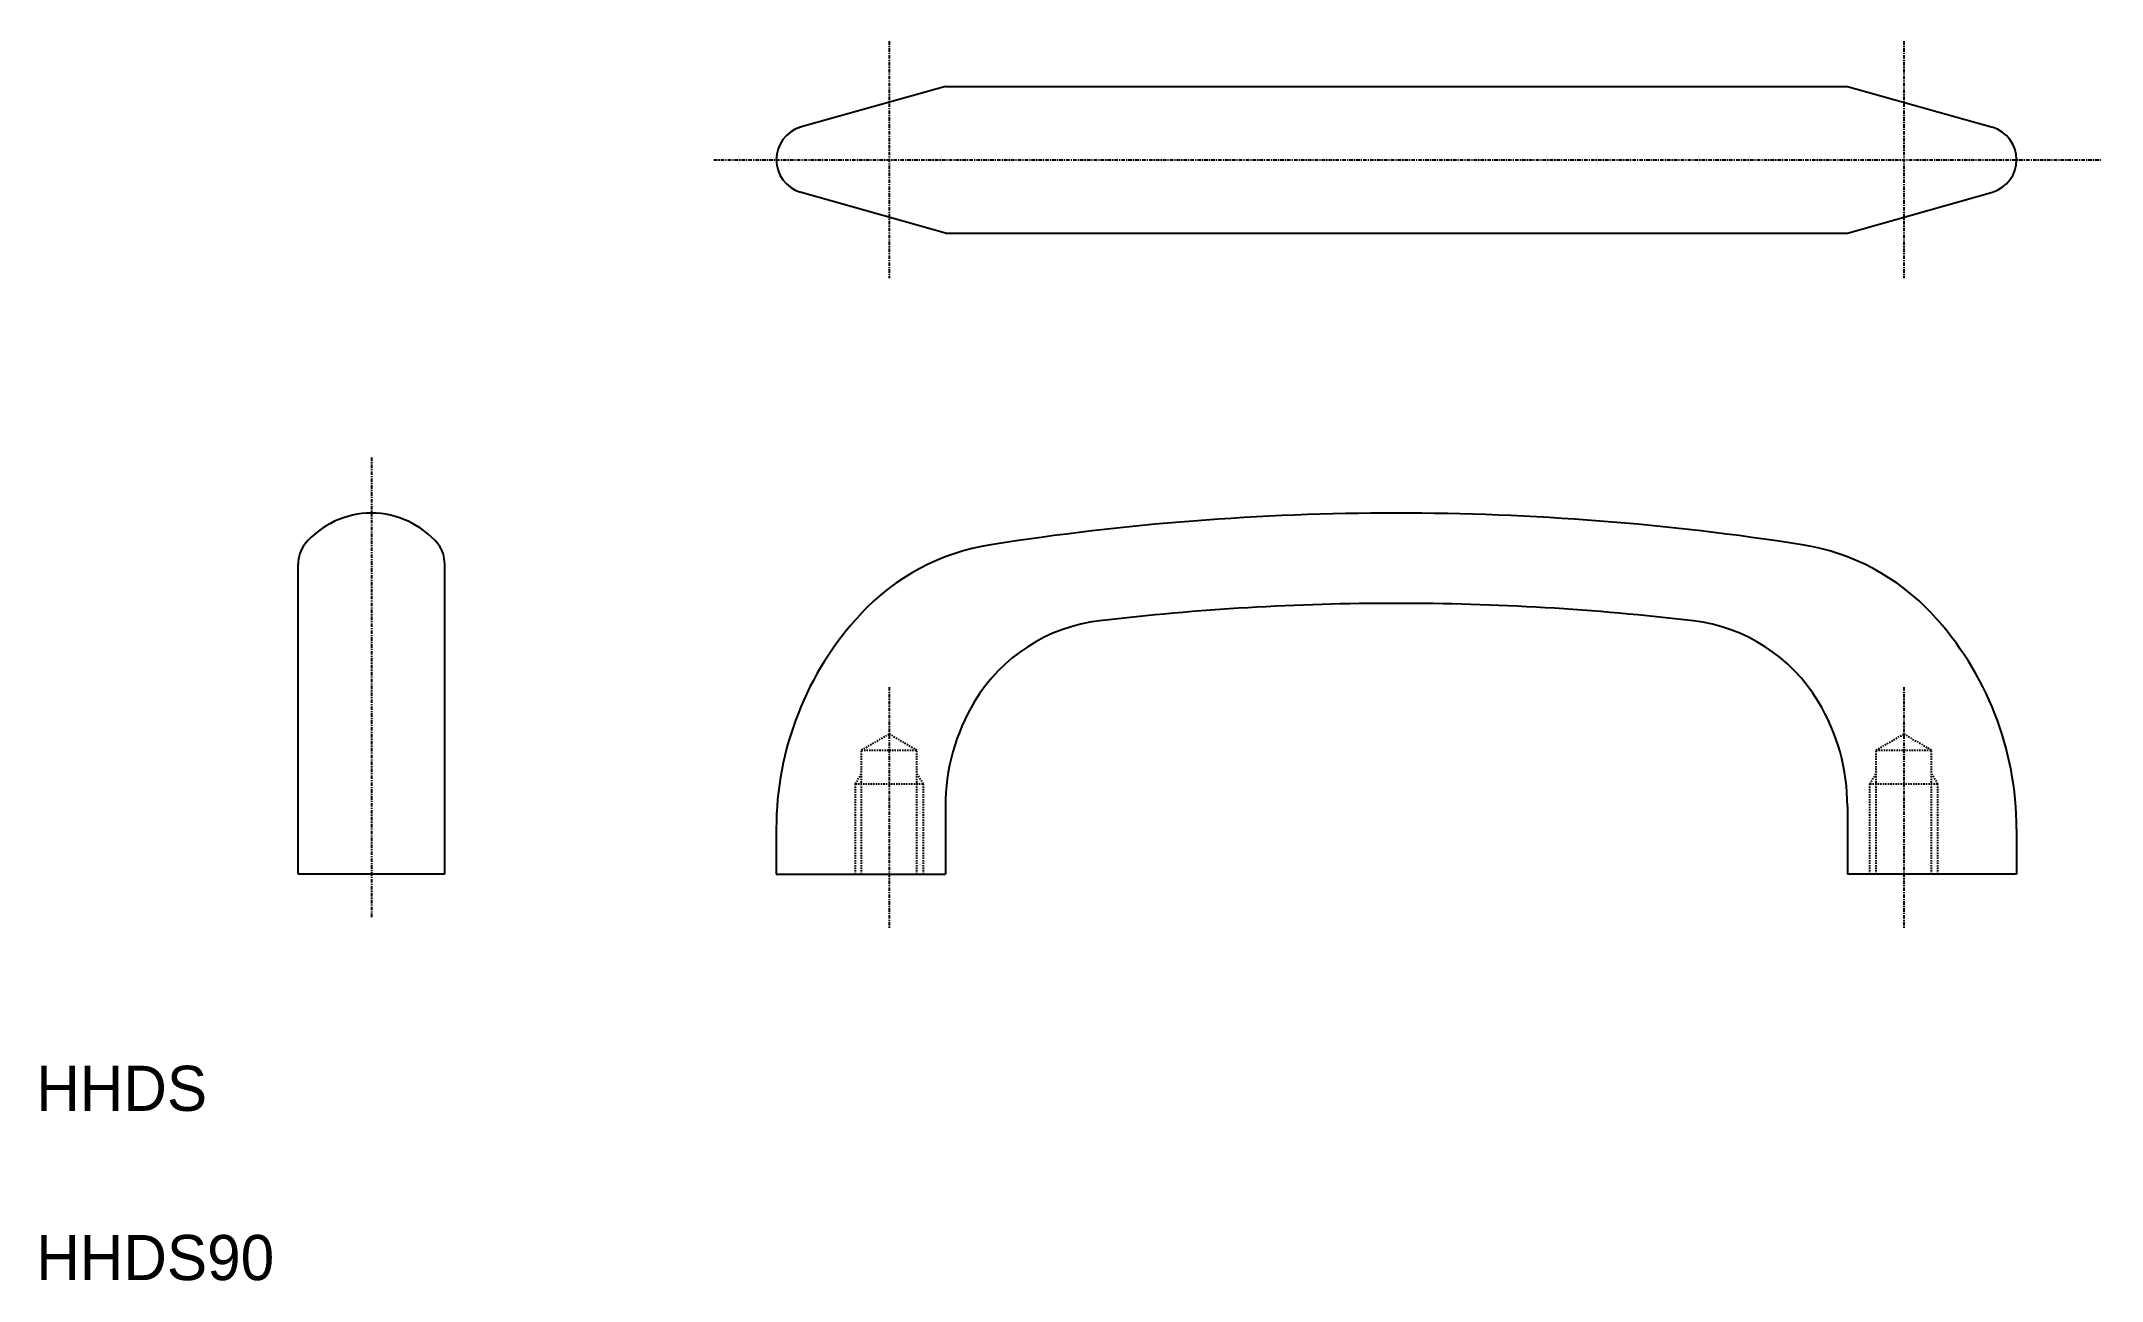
# Model space of a CAD drawing. Extents: x 298 to 480, y 66 to 176.
import ezdxf

# ---------------------------------------------------------------- set-up
doc = ezdxf.new("R2010")
doc.units = 0
doc.header["$LTSCALE"] = 0.25
doc.linetypes.add('CENTER', pattern=[2, 1.25, -0.25, 0.25, -0.25])
doc.linetypes.add('DASHED', pattern=[0.75, 0.5, -0.25])
doc.layers.get('0').update_dxf_attribs({"linetype": 'CONTINUOUS'})
doc.layers.add('CENTER', color=1, linetype='CENTER')

msp = doc.modelspace()

# ---------------------------------------------------------------- linework, layer by layer
at = {"color": 7, "linetype": 'CONTINUOUS'}
for p, q in [((377.74, 172.19), (364.87, 168.56)), ((377.74, 172.19), (457.74, 172.19)), ((457.74, 172.19), (470.6, 168.56)), ((377.74, 159.19), (364.87, 162.82)), ((457.74, 159.19), (470.6, 162.82)), ((377.74, 159.19), (457.74, 159.19)), ((320.34, 102.36), (320.34, 129.84)), ((333.34, 102.36), (333.34, 129.84)), ((377.74, 108.36), (377.74, 102.36)), ((457.74, 108.36), (457.74, 102.36)), ((362.74, 106.36), (362.74, 102.36)), ((472.74, 106.36), (472.74, 102.36)), ((333.34, 102.36), (320.34, 102.36)), ((362.74, 102.36), (377.74, 102.36)), ((472.74, 102.36), (457.74, 102.36))]:
    msp.add_line(p, q, dxfattribs=at)
at = {"color": 3, "linetype": 'DASHED'}
for p, q in [((370.3, 113.36), (372.76, 114.78)), ((370.3, 102.36), (370.3, 113.36)), ((370.3, 113.36), (375.21, 113.36)), ((372.76, 114.78), (375.21, 113.36)), ((375.21, 102.36), (375.21, 113.36)), ((460.28, 113.36), (462.74, 114.78)), ((460.28, 102.36), (460.28, 113.36)), ((460.28, 113.36), (465.2, 113.36)), ((462.74, 114.78), (465.2, 113.36)), ((465.2, 102.36), (465.2, 113.36)), ((369.76, 110.36), (370.3, 111.3)), ((369.76, 102.36), (369.76, 110.36)), ((369.76, 110.36), (375.76, 110.36)), ((375.76, 110.36), (375.21, 111.3)), ((375.76, 110.36), (375.76, 102.36)), ((459.74, 110.36), (460.28, 111.3)), ((459.74, 110.36), (465.74, 110.36)), ((459.74, 102.36), (459.74, 110.36)), ((465.74, 110.36), (465.2, 111.3)), ((465.74, 110.36), (465.74, 102.36))]:
    msp.add_line(p, q, dxfattribs=at)
at = {"color": 7, "linetype": 'CONTINUOUS'}
for centre, radius, start, end in [((365.74, 165.69), 3, 106.7462, 253.2538), ((469.74, 165.69), 3, 286.7462, 73.2538), ((326.84, 126.62), 7.74, 40.0928, 139.9072), ((417.74, -97.64), 232, 90, 98.9193), ((417.74, -97.64), 232, 81.0807, 90), ((323.34, 129.84), 3, 143.8813, 180), ((330.34, 129.84), 3, 0, 36.1187), ((384.87, 111.8), 20, 98.9193, 137.1909), ((450.61, 111.8), 20, 42.8091, 81.0807), ((417.74, -97.64), 224, 90, 96.7507), ((417.74, -97.64), 224, 83.2493, 90), ((390.74, 106.36), 28, 137.1909, 180), ((393.17, 109.91), 15, 96.7507, 148.8689), ((442.31, 109.91), 15, 31.1311, 83.2493), ((444.74, 106.36), 28, 0, 42.8091), ((395.74, 108.36), 18, 148.8689, 180), ((439.74, 108.36), 18, 0, 31.1311)]:
    msp.add_arc(centre, radius, start, end, dxfattribs=at)
at = {"color": 3, "linetype": 'DASHED'}
for p in [(372.74, 102.36), (372.74, 102.36), (372.74, 102.36), (462.72, 102.36), (462.72, 102.36)]:
    msp.add_point(p, dxfattribs=at)
at = {"layer": 'CENTER', "color": 1, "linetype": 'CENTER'}
for p, q in [((372.74, 176.19), (372.74, 155.19)), ((462.74, 176.19), (462.74, 155.19)), ((357.21, 165.69), (480.3, 165.69)), ((326.83, 139.28), (326.83, 98.49)), ((372.74, 118.94), (372.74, 97.54)), ((462.74, 118.94), (462.74, 97.54))]:
    msp.add_line(p, q, dxfattribs=at)

# ---------------------------------------------------------------- texts
at = {"color": 7, "linetype": 'CONTINUOUS'}
for s, p in [('HHDS', (297.11, 81.37)), ('HHDS90', (297.11, 66.37))]:
    msp.add_text(s, height=4, dxfattribs=at).set_placement(p)

doc.saveas('drawing.dxf')
